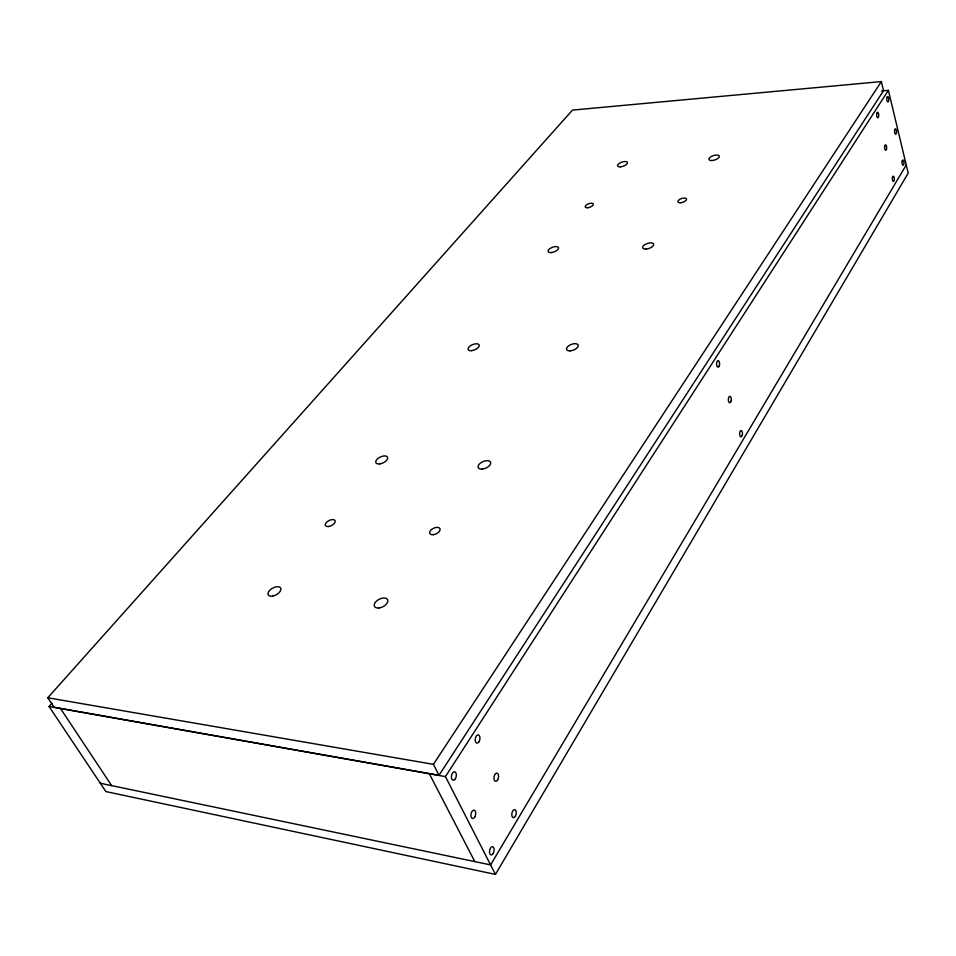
<?xml version="1.0" encoding="UTF-8"?>
<svg xmlns="http://www.w3.org/2000/svg" width="956" height="956" viewBox="0 0 956 956"><rect width="100%" height="100%" fill="white"/><g stroke="black" fill="none" stroke-linecap="round" stroke-linejoin="round"><path stroke-width="1.43" d="M52.066 703.174L49.091 706.52L105.877 791.568L495.447 874.405L908.2 173.132L888.387 90.33L881.623 90.928M906.252 164.97L490.583 864.905L100.32 783.251M495.447 874.405L445.448 776.607L888.387 90.33M439.031 775.292L883.523 90.701L881.324 81.595L572.489 110.095L47.8 697.772L54.11 707.261L439.031 775.292L433.415 764.346L47.8 697.772M433.415 764.346L881.324 81.595M49.091 706.52L445.448 776.607M60.527 708.539L111.661 785.629M429.328 773.751L474.809 861.607M731.029 401.257A3.227 1.47 -88.9 0 0 729.918 396.322A3.227 1.47 -88.9 0 0 728.484 401.054A3.227 1.47 -88.9 0 0 731.029 401.257M742.215 435.362A3.179 1.434 -88.3 0 0 741.127 430.547A3.179 1.434 -88.3 0 0 739.741 435.255A3.179 1.434 -88.3 0 0 742.215 435.362M719.354 365.682A3.274 1.506 -89.5 0 0 718.207 360.639A3.274 1.506 -89.5 0 0 716.749 365.383A3.274 1.506 -89.5 0 0 719.354 365.682M876.772 113.465A2.748 1.028 87.5 0 0 877.716 117.755A2.748 1.028 87.5 0 0 878.576 113.812A2.748 1.028 87.5 0 0 876.772 113.465M892.45 177.398A2.677 0.992 88.4 0 0 893.346 181.509A2.677 0.992 88.4 0 0 894.171 177.589A2.677 0.992 88.4 0 0 892.45 177.398M884.766 146.041A2.713 1.016 87.9 0 0 885.674 150.235A2.713 1.016 87.9 0 0 886.523 146.304A2.713 1.016 87.9 0 0 884.766 146.041M886.905 97.703A2.725 1.004 87.4 0 0 887.825 101.957A2.725 1.004 87.4 0 0 888.65 98.086A2.725 1.004 87.4 0 0 886.905 97.703M902.165 161.182A2.653 0.968 88.2 0 0 903.038 165.257A2.653 0.968 88.2 0 0 903.838 161.409A2.653 0.968 88.2 0 0 902.165 161.182M894.673 130.04A2.677 0.98 87.8 0 0 895.569 134.198A2.677 0.98 87.8 0 0 896.393 130.339A2.677 0.98 87.8 0 0 894.673 130.04M474.809 816.926A4.242 2.306 -79.4 0 0 474.188 810.186A4.242 2.306 -79.4 0 0 470.95 815.898A4.242 2.306 -79.4 0 0 474.809 816.926M493.272 853.314A4.183 2.223 -79 0 0 492.663 846.717A4.183 2.223 -79 0 0 489.532 852.429A4.183 2.223 -79 0 0 493.272 853.314M455.426 778.686A4.29 2.402 -79.8 0 0 454.769 771.815A4.29 2.402 -79.8 0 0 451.423 777.515A4.29 2.402 -79.8 0 0 455.426 778.686M497.706 779.821A4.135 2.235 -80.4 0 0 497.096 773.189A4.135 2.235 -80.4 0 0 493.977 778.698A4.135 2.235 -80.4 0 0 497.706 779.821M515.439 816.125A4.087 2.151 -80 0 0 514.854 809.636A4.087 2.151 -80 0 0 511.83 815.145A4.087 2.151 -80 0 0 515.439 816.125M479.075 741.689A4.183 2.318 -80.9 0 0 478.454 734.925A4.183 2.318 -80.9 0 0 475.228 740.422A4.183 2.318 -80.9 0 0 479.075 741.689M328.553 526.529A5.437 2.82 -26.9 0 0 335.162 520.805A5.437 2.82 -26.9 0 0 326.988 521.868A5.437 2.82 -26.9 0 0 328.553 526.529M433.379 534.679A5.64 3.095 -25.3 0 0 439.987 528.668A5.64 3.095 -25.3 0 0 431.228 529.767A5.64 3.095 -25.3 0 0 433.379 534.679M587.617 207.739A4.338 1.852 -20 0 0 593.353 204.058A4.338 1.852 -20 0 0 586.805 204.644A4.338 1.852 -20 0 0 587.617 207.739M680.29 202.756A4.517 1.972 -18.5 0 0 686.539 199.123A4.517 1.972 -18.5 0 0 679.836 199.314A4.517 1.972 -18.5 0 0 680.29 202.756M569.955 350.888A6.238 3.071 -20.9 0 0 578.249 345.271A6.238 3.071 -20.9 0 0 568.856 345.642A6.238 3.071 -20.9 0 0 569.955 350.888M272.711 596.102A7.134 3.788 -28.9 0 0 280.741 588.119A7.134 3.788 -28.9 0 0 269.879 590.175A7.134 3.788 -28.9 0 0 272.711 596.102M482.135 469.085A6.74 3.573 -23.5 0 0 490.643 462.381A6.74 3.573 -23.5 0 0 480.354 463.122A6.74 3.573 -23.5 0 0 482.135 469.085M471.619 350.673A5.999 2.832 -22.6 0 0 479.219 345.032A5.999 2.832 -22.6 0 0 470.101 346A5.999 2.832 -22.6 0 0 471.619 350.673M379.855 463.911A6.489 3.274 -25.3 0 0 387.622 457.243A6.489 3.274 -25.3 0 0 377.68 458.677A6.489 3.274 -25.3 0 0 379.855 463.911M646.089 249.098A5.832 2.653 -19.2 0 0 653.653 244.079A5.832 2.653 -19.2 0 0 644.679 244.736A5.832 2.653 -19.2 0 0 646.089 249.098M711.838 160.548A5.485 2.306 -18 0 0 719.354 156.222A5.485 2.306 -18 0 0 711.121 156.593A5.485 2.306 -18 0 0 711.838 160.548M551.098 252.599A5.605 2.474 -20.7 0 0 558.579 247.759A5.605 2.474 -20.7 0 0 550.214 248.381A5.605 2.474 -20.7 0 0 551.098 252.599M620.587 166.822A5.27 2.163 -19.4 0 0 627.471 162.448A5.27 2.163 -19.4 0 0 619.44 163.261A5.27 2.163 -19.4 0 0 620.587 166.822M378.911 608.004A7.397 4.194 -27.4 0 0 387.718 599.902A7.397 4.194 -27.4 0 0 376.437 601.133A7.397 4.194 -27.4 0 0 378.911 608.004"/></g></svg>
